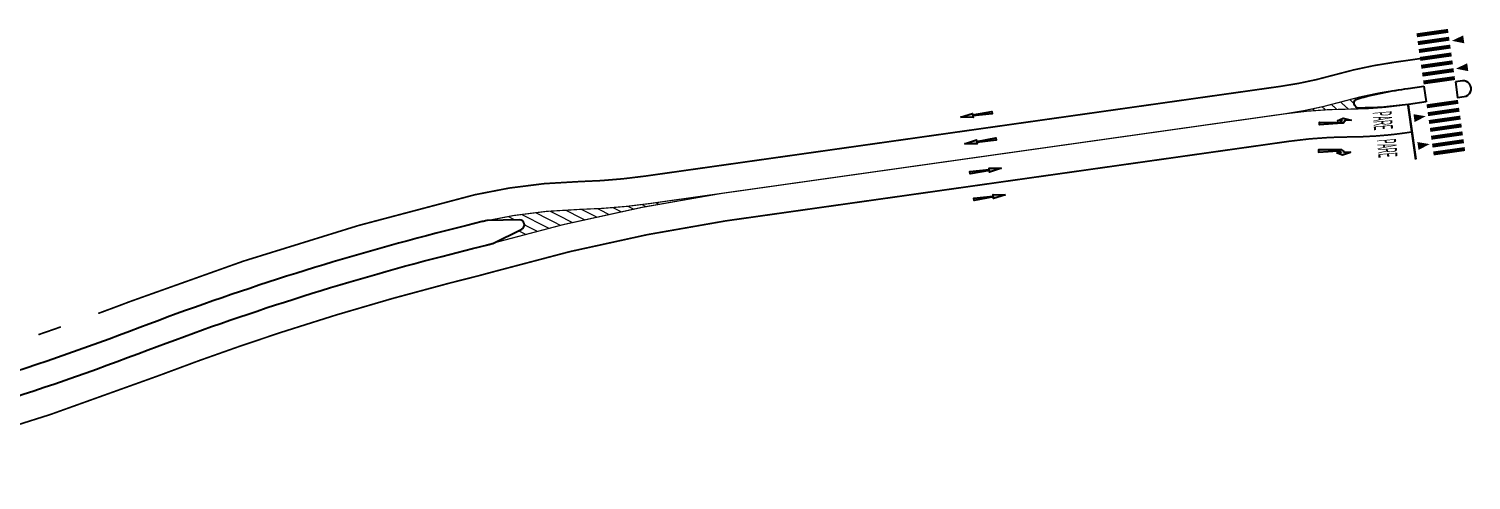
# Model space of a CAD drawing. Extents: x 350769 to 354978, y 6304672 to 6307963.
# Drawn here: x 352529.1 to 352710.7, y 6306988.7 to 6307045.5 of the extents above; entities that cross this region are included whole.
import ezdxf
from ezdxf.enums import TextEntityAlignment as Align

# ---------------------------------------------------------------- set-up
doc = ezdxf.new("R2010")
doc.units = 0
doc.linetypes.add('3-5', pattern=[8, 3, -5])
doc.linetypes.add('CONTINUOS', pattern=[0])
doc.layers.get('0').update_dxf_attribs({"linetype": 'CONTINUOUS'})
for name, color, linetype in [('00_Demarc_Proyectado', 150, 'CONTINUOUS'), ('03_Pav proy_Solera Tipo A', 1, 'CONTINUOUS'), ('GYS_DEMARCACION', 2, 'CONTINUOUS'), ('GYS_FLECH', 252, 'CONTINUOUS')]:
    doc.layers.add(name, color=color, linetype=linetype)
doc.styles.add('Arial', font='arial.ttf', dxfattribs={"height": 10})

# ---------------------------------------------------------------- blocks, each defined once
blk = doc.blocks.new('FDIR')
at = {"layer": 'GYS_FLECH'}
blk.add_hatch(color=0, dxfattribs=at).paths.add_polyline_path([(0, 0), (0.25, -1.57), (0.06, -1.57), (0.15, -4.01), (-0.15, -4.01), (-0.06, -1.57), (-0.25, -1.57)])
at = {"layer": 'GYS_FLECH', "color": 0}
blk.add_lwpolyline([(0, 0), (0.25, -1.57), (0.06, -1.57), (0.15, -4.01), (-0.15, -4.01), (-0.06, -1.57), (-0.25, -1.57)], close=True, dxfattribs=at)
blk = doc.blocks.new('*U1267')
at = {"color": 0, "linetype": 'Continuous'}
blk.add_blockref('FDIR', (0, 4.01), dxfattribs=at)
blk = doc.blocks.new('FIZQ')
at = {"layer": 'GYS_DEMARCACION', "linetype": 'Continuous'}
h = blk.add_hatch(color=0, dxfattribs=at)
edge = h.paths.add_edge_path()
edge.add_line((-0.27, 2.25), (-0.57, 3.01))
edge.add_line((-0.57, 3.01), (-0.27, 4.01))
edge.add_line((-0.27, 4.01), (-0.27, 3.21))
edge.add_arc((-0.28, 2.87), 0.333, -11.8396, 87.9438, ccw=False)
edge.add_line((0.05, 2.81), (0.15, 0))
edge.add_line((0.15, 0), (-0.15, 0))
edge.add_line((-0.15, 0), (-0.06, 2.43))
edge.add_arc((-0.36, 2.51), 0.306, 345.1893, 433.2149)
edge.add_line((-0.27, 2.81), (-0.27, 2.25))
at = {"layer": 'GYS_DEMARCACION', "color": 0, "linetype": 'Continuous'}
blk.add_lwpolyline([(-0.27, 2.25), (-0.57, 3.01), (-0.27, 4.01), (-0.27, 3.21, -0.465158), (0.05, 2.81), (0.15, 0), (-0.15, 0), (-0.06, 2.43, 0.404156), (-0.27, 2.81)], format="xyb", close=True, dxfattribs=at)
blk = doc.blocks.new('*U1241')
at = {"color": 0, "linetype": 'Continuous'}
blk.add_blockref('FIZQ', (0, 0), dxfattribs=at)
blk = doc.blocks.new('FDER')
at = {"layer": 'GYS_DEMARCACION', "linetype": 'Continuous'}
h = blk.add_hatch(color=0, dxfattribs=at)
edge = h.paths.add_edge_path()
edge.add_line((0.27, 2.25), (0.57, 3.01))
edge.add_line((0.57, 3.01), (0.27, 4.01))
edge.add_line((0.27, 4.01), (0.27, 3.21))
edge.add_arc((0.28, 2.87), 0.333, 92.0562, 191.8396)
edge.add_line((-0.05, 2.81), (-0.15, 0))
edge.add_line((-0.15, 0), (0.15, 0))
edge.add_line((0.15, 0), (0.06, 2.43))
edge.add_arc((0.36, 2.51), 0.306, 106.7851, 194.8107, ccw=False)
edge.add_line((0.27, 2.81), (0.27, 2.25))
at = {"layer": 'GYS_DEMARCACION', "color": 0, "linetype": 'Continuous'}
blk.add_lwpolyline([(0.27, 2.25), (0.57, 3.01), (0.27, 4.01), (0.27, 3.21, 0.465158), (-0.05, 2.81), (-0.15, 0), (0.15, 0), (0.06, 2.43, -0.404156), (0.27, 2.81)], format="xyb", close=True, dxfattribs=at)
blk = doc.blocks.new('*U1260')
at = {"color": 0, "linetype": 'Continuous'}
blk.add_blockref('FDER', (0, 0), dxfattribs=at)

msp = doc.modelspace()

# ---------------------------------------------------------------- hatches: boundary and pattern name
at = {"layer": '00_Demarc_Proyectado'}
h = msp.add_hatch(color=252, dxfattribs=at)
h.dxf.hatch_style = 1
h.paths.add_polyline_path([(352709.833, 6307043.695), (352708.438, 6307043.974), (352709.708, 6307044.58)])
h = msp.add_hatch(color=252, dxfattribs=at)
h.dxf.hatch_style = 1
h.paths.add_polyline_path([(352710.336, 6307040.187), (352708.942, 6307040.467), (352710.211, 6307041.073)])
h = msp.add_hatch(color=252, dxfattribs=at)
h.dxf.hatch_style = 1
h.paths.add_polyline_path([(352703.574, 6307033.777), (352704.837, 6307034.433), (352703.449, 6307034.663)])
h = msp.add_hatch(color=252, dxfattribs=at)
h.dxf.hatch_style = 1
h.paths.add_polyline_path([(352704.063, 6307030.268), (352705.326, 6307030.924), (352703.938, 6307031.154)])

# ---------------------------------------------------------------- linework, layer by layer
at = {"layer": '00_Demarc_Proyectado', "color": 252, "linetype": 'CONTINUOS', "ltscale": 0.25, "flags": 128}
for points, const_width in [([(352707.809, 6307045.207), (352703.848, 6307044.647)], 0.5), ([(352707.949, 6307044.217), (352703.988, 6307043.657)], 0.5), ([(352708.089, 6307043.227), (352704.128, 6307042.667)], 0.5), ([(352708.229, 6307042.236), (352704.268, 6307041.676)], 0.5), ([(352708.369, 6307041.246), (352704.408, 6307040.686)], 0.5), ([(352708.509, 6307040.256), (352704.548, 6307039.696)], 0.5), ([(352708.649, 6307039.266), (352704.688, 6307038.706)], 0.5), ([(352693.784, 6307035.327), (352693.112, 6307035.934)], 0.15), ([(352695.247, 6307035.354), (352694.26, 6307036.245)], 0.15), ([(352695.974, 6307036.045), (352695.404, 6307036.56)], 0.15), ([(352702.756, 6307035.943), (352703.736, 6307029.012)], 0.3), ([(352709.072, 6307036.27), (352705.112, 6307035.71)], 0.5), ([(352690.97, 6307035.173), (352690.742, 6307035.379)], 0.15), ([(352692.36, 6307035.266), (352691.939, 6307035.645)], 0.15), ([(352709.212, 6307035.279), (352705.252, 6307034.719)], 0.5), ([(352709.352, 6307034.289), (352705.392, 6307033.729)], 0.5), ([(352709.492, 6307033.299), (352705.532, 6307032.739)], 0.5), ([(352709.632, 6307032.309), (352705.672, 6307031.749)], 0.5), ([(352709.772, 6307031.319), (352705.812, 6307030.759)], 0.5), ([(352709.913, 6307030.329), (352705.952, 6307029.769)], 0.5), ([(352604.499, 6307023.128), (352605.198, 6307022.771)], 0.15), ([(352606.288, 6307023.338), (352606.781, 6307023.086)], 0.15), ([(352608.019, 6307023.577), (352608.38, 6307023.392)], 0.15), ([(352589.418, 6307021.846), (352590.31, 6307021.39)], 0.15), ([(352591.098, 6307022.111), (352594.521, 6307020.363)], 0.15), ([(352592.853, 6307022.338), (352596.005, 6307020.728)], 0.15), ([(352594.69, 6307022.522), (352597.502, 6307021.087)], 0.15), ([(352596.624, 6307022.658), (352599.013, 6307021.438)], 0.15), ([(352598.667, 6307022.737), (352600.537, 6307021.783)], 0.15), ([(352600.698, 6307022.823), (352602.076, 6307022.12)], 0.15), ([(352602.639, 6307022.955), (352603.63, 6307022.449)], 0.15), ([(352590.724, 6307020.056), (352591.591, 6307019.613)], 0.15), ([(352591.466, 6307020.8), (352593.05, 6307019.992)], 0.15)]:
    msp.add_lwpolyline(points, dxfattribs=dict(at, const_width=const_width))
at = {"layer": '00_Demarc_Proyectado', "color": 252, "const_width": 0.1}
for points in [[(352709.833, 6307043.695), (352708.438, 6307043.974), (352709.708, 6307044.58)], [(352710.336, 6307040.187), (352708.942, 6307040.467), (352710.211, 6307041.073)], [(352703.574, 6307033.777), (352704.837, 6307034.433), (352703.449, 6307034.663)], [(352704.063, 6307030.268), (352705.326, 6307030.924), (352703.938, 6307031.154)]]:
    msp.add_lwpolyline(points, dxfattribs=at)
at = {"layer": '00_Demarc_Proyectado', "color": 252, "linetype": '3-5', "const_width": 0.21, "flags": 128}
msp.add_lwpolyline([(352537.805, 6307009.637, 0.0029003), (352541.804, 6307011.131, -0.0314322), (352585.241, 6307024.579, -0.0497655), (352598.342, 6307026.23, 0.0285923), (352606.712, 6307026.927), (352640.125, 6307031.644), (352686.707, 6307038.222, 0.0343785), (352693.425, 6307039.646, -0.0348631), (352701.057, 6307041.257), (352704.549, 6307041.75)], format="xyb", dxfattribs=at)
at = {"layer": '00_Demarc_Proyectado', "color": 252, "linetype": 'CONTINUOS', "ltscale": 0.25, "flags": 128}
for points, const_width in [([(352687.304, 6307034.771, 0.0338508), (352694.384, 6307036.28, -0.0348791), (352701.542, 6307037.791)], 0.15), ([(352586.603, 6307018.246, -0.0313279), (352616.272, 6307024.742), (352640.614, 6307028.179), (352687.304, 6307034.771, -0.0343857), (352695.458, 6307035.355, 0.0346962), (352701.887, 6307035.82)], 0.15), ([(352686.919, 6307031.182), (352687.794, 6307031.306, -0.0343857), (352695.467, 6307031.855, 0.0241504), (352700.288, 6307032.102, 0.0105371), (352702.38, 6307032.355), (352703.246, 6307032.477)], 0.21)]:
    msp.add_lwpolyline(points, format="xyb", dxfattribs=dict(at, const_width=const_width))
at = {"layer": '00_Demarc_Proyectado', "color": 252, "linetype": '3-5', "flags": 128}
msp.add_lwpolyline([(352504.144, 6306988.758, 0.21, 0.21, 0.0286042), (352545.351, 6307001.781, 0.21, 0.21, -0.0117582), (352560.748, 6307007.226, 0.21, 0.21, -0.0159455), (352581.934, 6307013.424, 0.21, 0.21, 0), (352585.8, 6307014.403, 0.21, 0.21, 0), (352587.564, 6307014.881, 0.21, 0.21, -0.0313048), (352616.784, 6307021.279, 0.21, 0.21, 0), (352641.103, 6307024.713, 0.21, 0.21, 0), (352686.919, 6307031.182, 0, 0, 0)], format="xyseb", dxfattribs=at)
at = {"layer": '00_Demarc_Proyectado', "color": 252, "linetype": 'CONTINUOS', "ltscale": 0.25, "flags": 128}
msp.add_lwpolyline([(352586.021, 6307021.167, 0.15, 0.15, -0.0497655), (352598.433, 6307022.731, 0.15, 0.15, 0.0285923), (352607.202, 6307023.461, 0.15, 0.15, 0), (352616.272, 6307024.742, 0, 0, 0)], format="xyseb", dxfattribs=at)
at = {"layer": '00_Demarc_Proyectado', "color": 252, "const_width": 0.21, "flags": 128}
msp.add_lwpolyline([(352533.101, 6307007.947, -0.002038), (352530.267, 6307006.963, -0.002038)], format="xyb", dxfattribs=at)
at = {"layer": '03_Pav proy_Solera Tipo A', "linetype": 'CONTINUOS', "ltscale": 0.1}
for points in [[(352705.033, 6307036.264), (352702.8, 6307035.949, -0.0332283), (352696.577, 6307035.489, -0.8799388), (352696.417, 6307036.668, -0.0305723), (352702.761, 6307037.963), (352704.753, 6307038.245)], [(352591.137, 6307020.263, 0.7942634), (352590.86, 6307021.399), (352586.723, 6307021.336, 0.0028526), (352586.138, 6307021.191)], [(352586.138, 6307021.191), (352584.218, 6307020.709), (352580.34, 6307019.727, 0.0276964), (352543.048, 6307007.86, -0.029736), (352500.921, 6306994.649)], [(352500.921, 6306994.649), (352501.603, 6306991.727, 0.0297607), (352544.107, 6307005.053, -0.027663), (352581.066, 6307016.815), (352584.944, 6307017.797), (352586.857, 6307018.278, -0.0028709), (352587.502, 6307018.438), (352591.137, 6307020.263, 0.7942634)]]:
    msp.add_lwpolyline(points, format="xyb", dxfattribs=at)
msp.add_lwpolyline([(352704.753, 6307038.245), (352705.033, 6307036.264)], dxfattribs=at)
msp.add_lwpolyline([(352708.715, 6307038.804), (352708.995, 6307036.82), (352709.803, 6307036.939, 1.0002457), (352709.601, 6307038.929)], format="xyb", close=True, dxfattribs=at)

# ---------------------------------------------------------------- block references
at = {"layer": '00_Demarc_Proyectado', "color": 252}
for name, p, rotation in [('*U1267', (352650.349, 6307034.903), 98.14745796403645), ('*U1241', (352691.597, 6307033.545), 271.9704156911716), ('*U1267', (352650.854, 6307031.574), 98.14745796403645), ('*U1260', (352691.476, 6307030.067), 271.9704156911716), ('*U1267', (352647.604, 6307027.34), 278.1474579640364), ('*U1267', (352648.109, 6307024.011), 278.1474579640364)]:
    msp.add_blockref(name, p, dxfattribs=dict(at, rotation=rotation))

# ---------------------------------------------------------------- texts
at = {"layer": '00_Demarc_Proyectado', "color": 252, "style": 'Arial', "width": 0.2}
for p in [(352698.379, 6307033.796), (352698.943, 6307030.316)]:
    msp.add_text('PARE', height=2.4, rotation=275, dxfattribs=at).set_placement(p, align=Align.CENTER)

doc.saveas('drawing.dxf')
